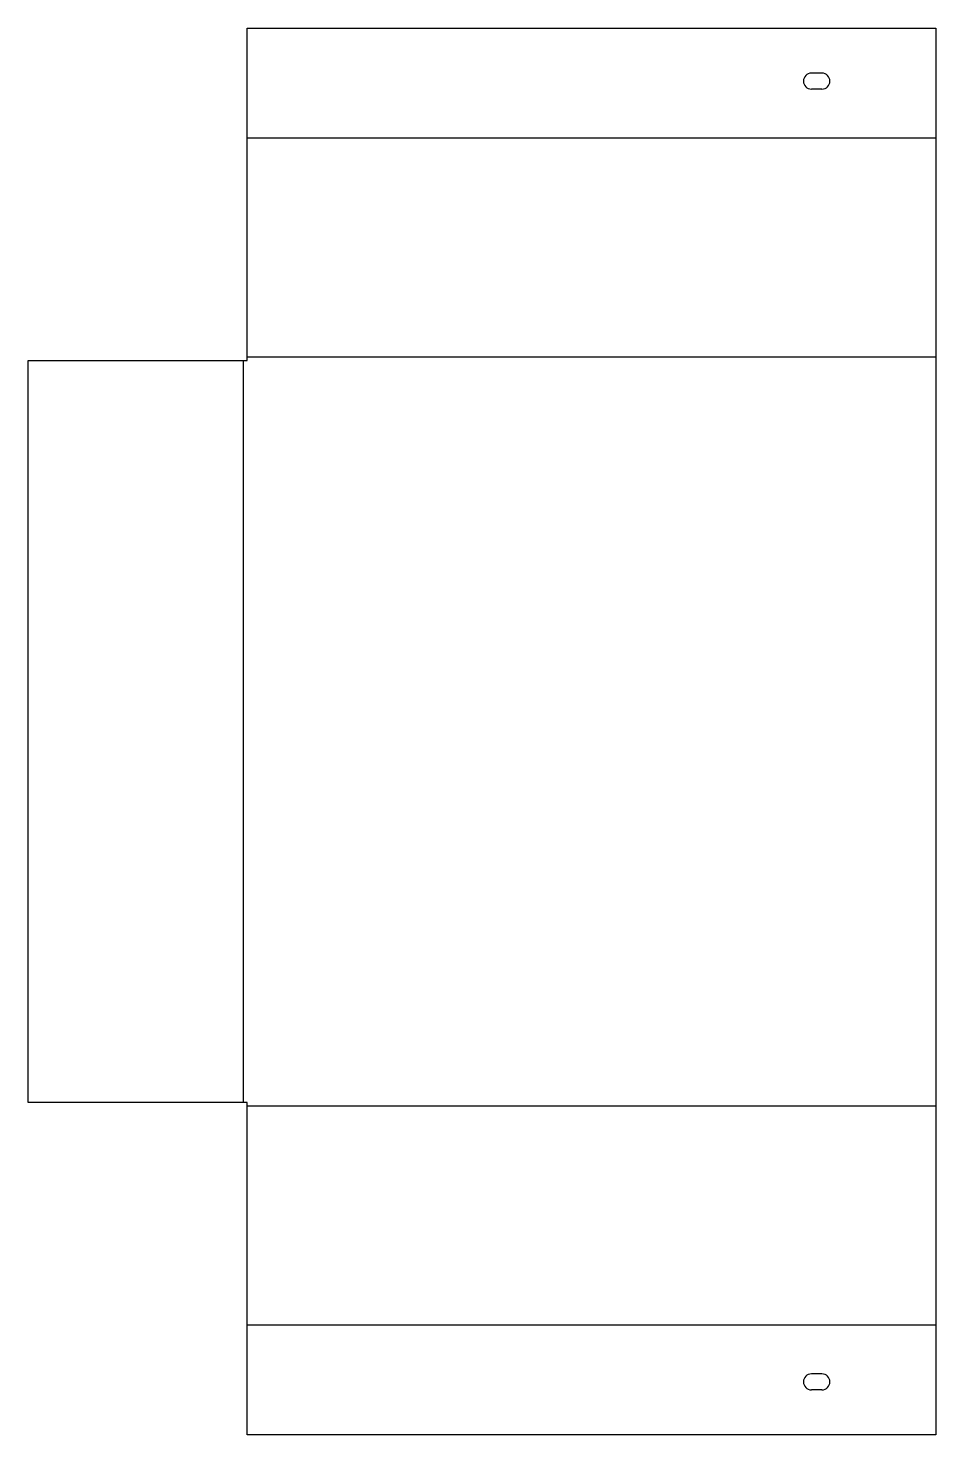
# Model space of a CAD drawing. Extents: x -213 to 130, y -265 to 265.
import ezdxf

# ---------------------------------------------------------------- set-up
doc = ezdxf.new("R2010")
doc.units = 0
doc.layers.add('Unfold_Sketch', color=7, linetype='CONTINUOUS')

msp = doc.modelspace()

# ---------------------------------------------------------------- linework, layer by layer
at = {"layer": 'Unfold_Sketch'}
for p, q in [((-130, 140), (-130, 265.498)), ((-130, 265.498), (130, 265.498)), ((130, 265.498), (130, -265.498)), ((87, 248.498), (83, 248.498)), ((87, 242.498), (83, 242.498)), ((-130, 224.123), (130, 224.123)), ((-212.749, -140), (-212.749, 140)), ((-212.749, 140), (-130, 140)), ((-131.374, -140), (-131.374, 140)), ((-130, 141.374), (130, 141.374)), ((-130, -140), (-212.749, -140)), ((-130, -265.498), (-130, -140)), ((130, -141.374), (-130, -141.374)), ((130, -224.123), (-130, -224.123)), ((87, -242.498), (83, -242.498)), ((87, -248.498), (83, -248.498)), ((130, -265.498), (-130, -265.498))]:
    msp.add_line(p, q, dxfattribs=at)
for centre, start, end in [((83, 245.498), 90, -90), ((87, 245.498), -90, 90), ((83, -245.498), 90, -90), ((87, -245.498), -90, 90)]:
    msp.add_arc(centre, 3, start, end, dxfattribs=at)

doc.saveas('drawing.dxf')
